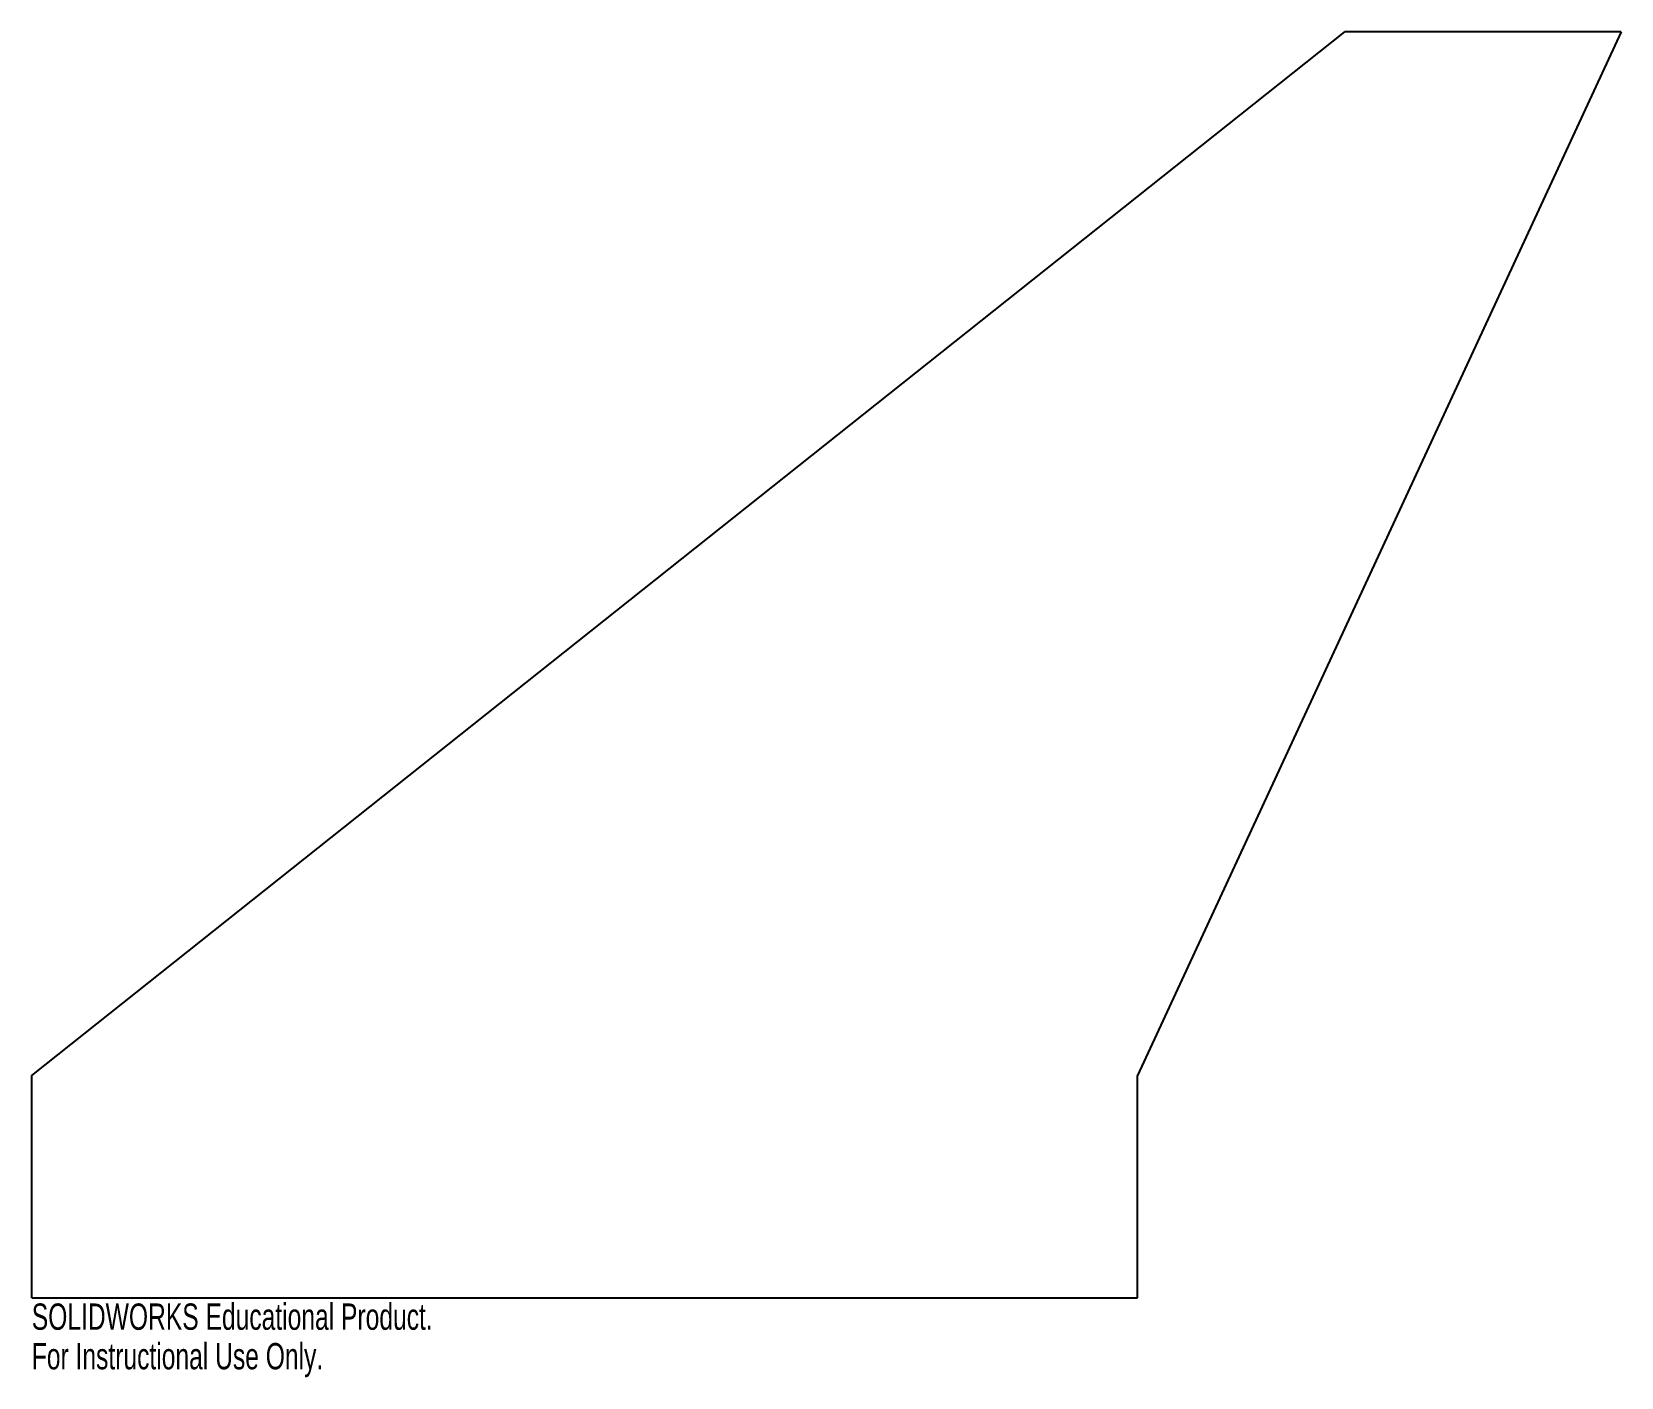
# Model space of a CAD drawing. Header units: inches. Extents: x 0 to 11.5, y -0.6 to 9.2.
import ezdxf

# ---------------------------------------------------------------- set-up
doc = ezdxf.new("R2010")
doc.units = ezdxf.units.IN
doc.header["$MEASUREMENT"] = 0
doc.styles.add('SLDTEXTSTYLE0', font='TXT', dxfattribs={"width": 0.7})

msp = doc.modelspace()

# ---------------------------------------------------------------- linework, layer by layer
at = {"color": 7, "linetype": 'Continuous', "lineweight": 25}
for p, q in [((0, 1.61), (9.5, 9.16)), ((11.5, 9.16), (8, 1.61)), ((11.5, 9.16), (9.5, 9.16)), ((0, 0), (0, 1.61)), ((8, 0), (8, 1.61)), ((0, 0), (8, 0))]:
    msp.add_line(p, q, dxfattribs=at)

# ---------------------------------------------------------------- texts
at = {"color": 7, "linetype": 'Continuous', "char_height": 0.1903, "attachment_point": 1, "style": 'SLDTEXTSTYLE0'}
for s, insert in [('SOLIDWORKS Educational Product.', (0, -0.04)), ('For Instructional Use Only.', (0, -0.326))]:
    msp.add_mtext(s, dxfattribs=dict(at, insert=insert))

doc.saveas('drawing.dxf')
